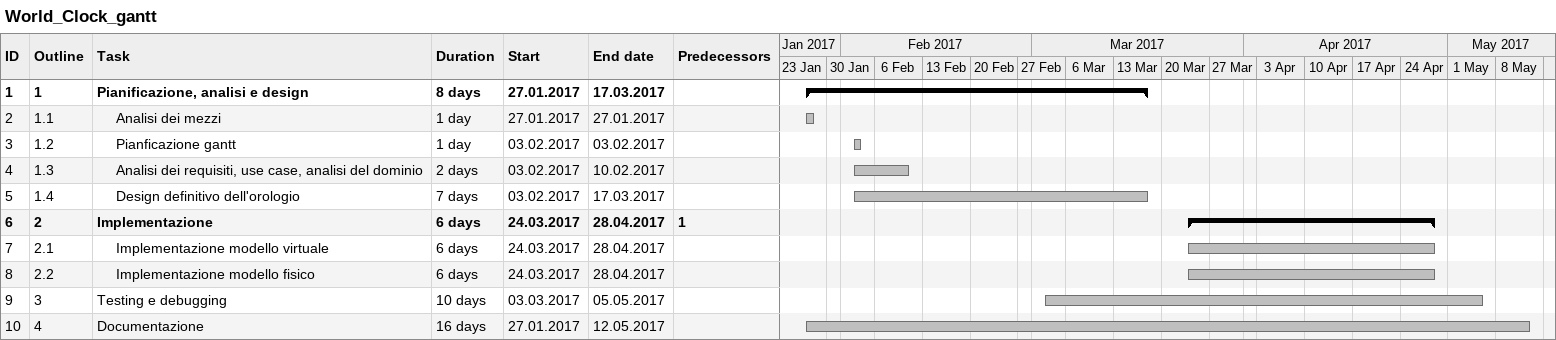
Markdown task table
World_Clock_gantt

| ID | WBS | Task | Duration | Start | Finish | Predecessors |
|---|---|---|---|---|---|---|
| 1 | 1 | **Pianificazione, analisi e design** | 8d | 2017-01-27 | 2017-03-17 |  |
| 2 | 1.1 | Analisi dei mezzi | 1d | 2017-01-27 | 2017-01-27 |  |
| 3 | 1.2 | Pianficazione gantt | 1d | 2017-02-03 | 2017-02-03 |  |
| 4 | 1.3 | Analisi dei requisiti, use case, analisi del dominio | 2d | 2017-02-03 | 2017-02-10 |  |
| 5 | 1.4 | Design definitivo dell'orologio | 7d | 2017-02-03 | 2017-03-17 |  |
| 6 | 2 | **Implementazione** | 6d | 2017-03-24 | 2017-04-28 | 1 |
| 7 | 2.1 | Implementazione modello virtuale | 6d | 2017-03-24 | 2017-04-28 |  |
| 8 | 2.2 | Implementazione modello fisico | 6d | 2017-03-24 | 2017-04-28 |  |
| 9 | 3 | Testing e debugging | 10d | 2017-03-03 | 2017-05-05 |  |
| 10 | 4 | Documentazione | 16d | 2017-01-27 | 2017-05-12 |  |
